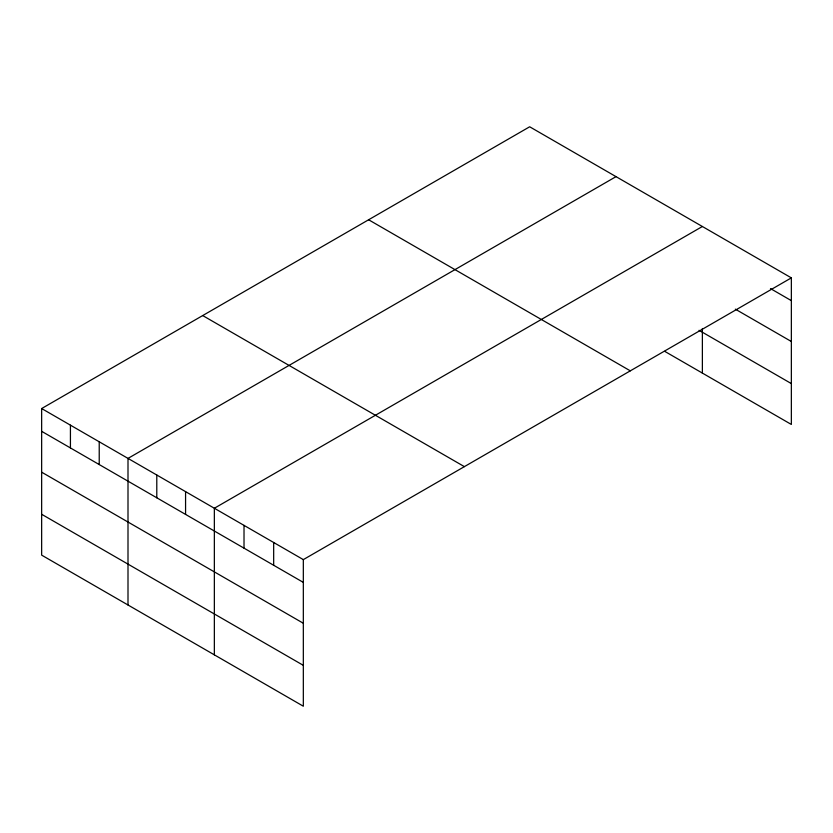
<?xml version="1.0" encoding="UTF-8"?>
<svg xmlns="http://www.w3.org/2000/svg" width="833" height="833" viewBox="0 0 833 833"><rect width="100%" height="100%" fill="white"/><g stroke="black" fill="none" stroke-linecap="round" stroke-linejoin="round"><path stroke-width="1.25" d="M791.35 277.868L303.327 559.62L303.327 706.217L41.65 555.132L41.65 408.545L529.673 126.783L791.35 277.868L791.35 424.455L664.734 351.359M616.024 176.638L128.001 458.4L128.001 604.987M702.375 226.493L214.352 508.255L214.352 654.853M770.483 288.582L791.35 300.64M735.331 309.158L791.35 341.499M699.054 330.316L791.35 383.596M368.623 219.766L630.3 370.841M202.7 315.561L464.377 466.636M41.65 408.545L303.327 559.62M41.65 431.317L303.327 582.392M41.65 472.176L303.327 623.251M41.65 514.273L303.327 665.348M702.375 328.514L702.375 373.09M273.672 542.502L273.672 565.274M244.017 525.373L244.017 548.145M185.572 491.637L185.572 514.409M156.791 475.018L156.791 497.79M99.221 441.782L99.221 464.554M70.43 425.163L70.43 447.935"/></g></svg>
